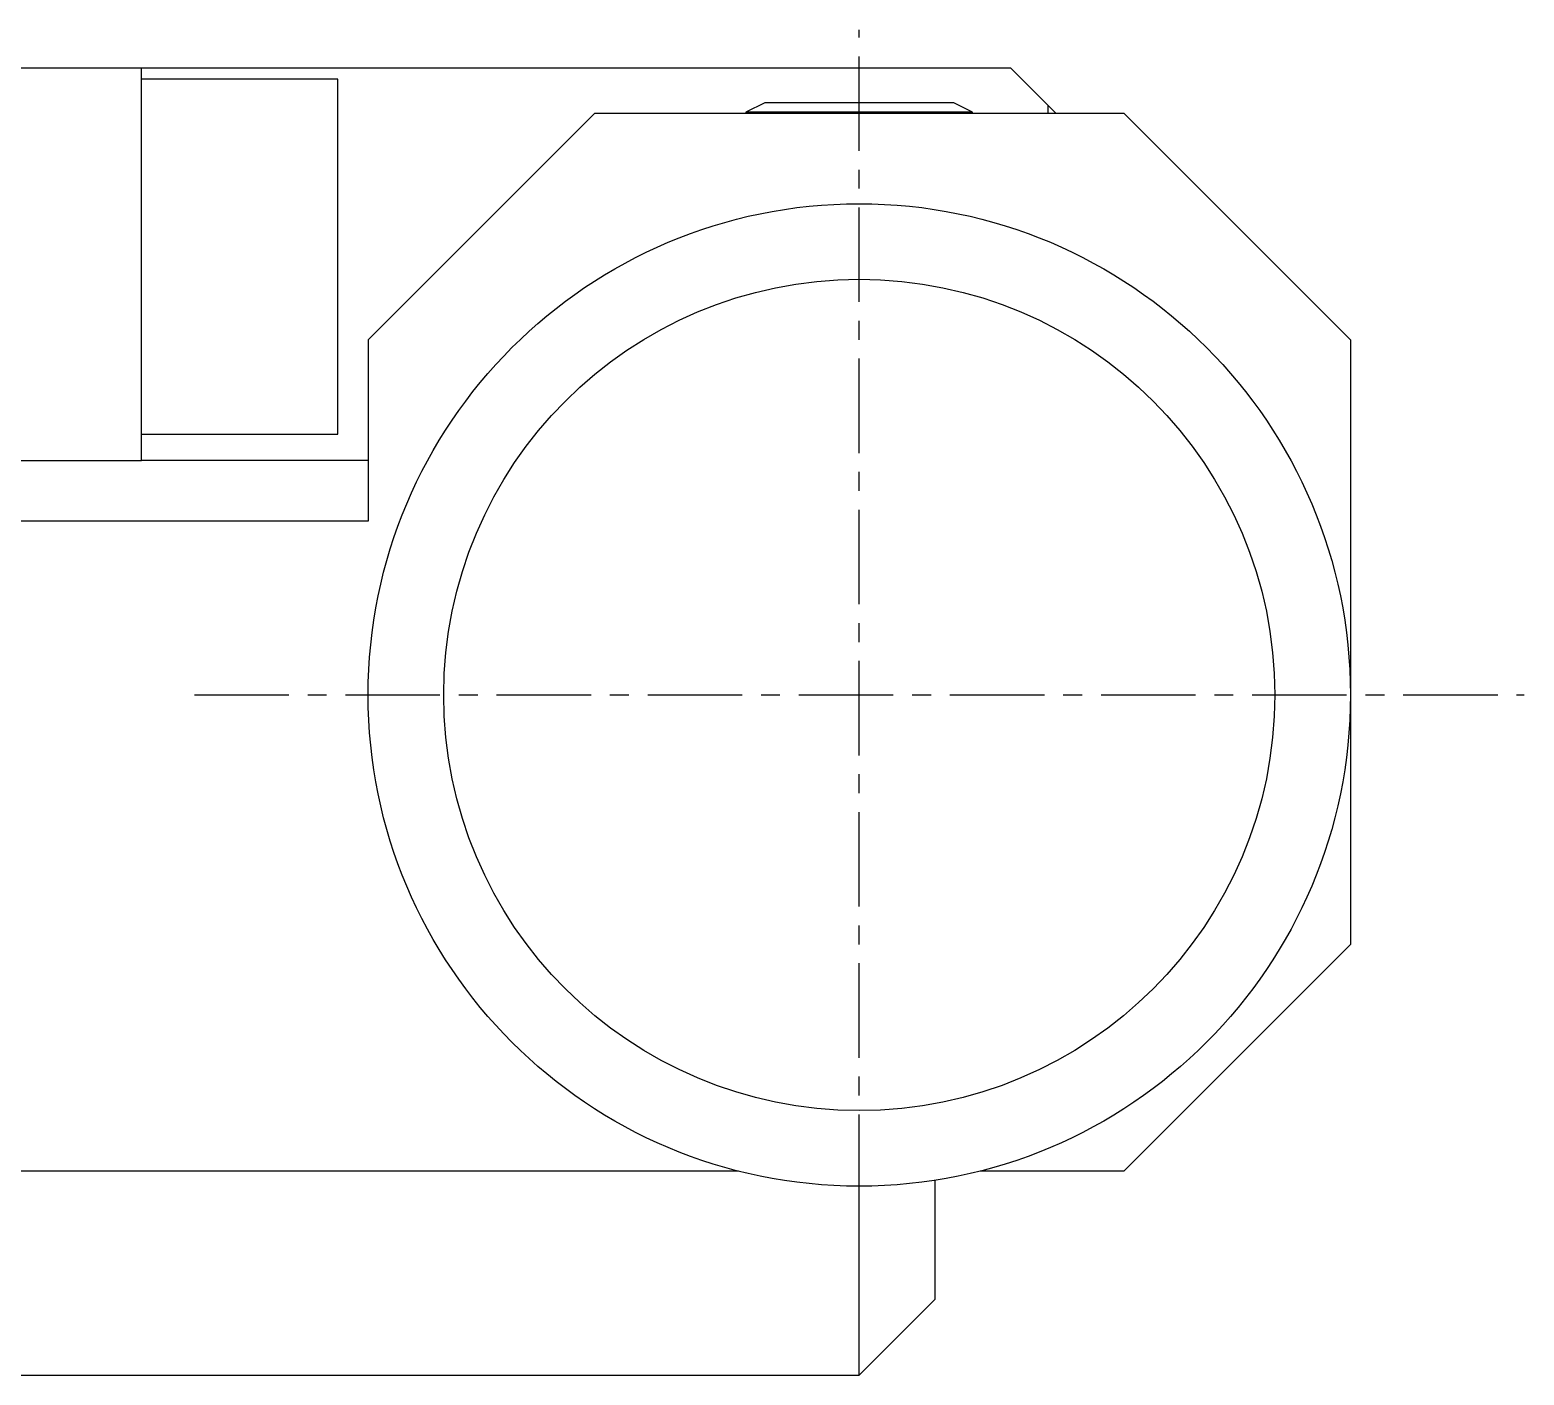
# Model space of a CAD drawing. Extents: x 90 to 322, y 48 to 325.
# Drawn here: x 166.64 to 186.42, y 222.5 to 240.3 of the extents above; entities that cross this region are included whole.
import ezdxf

# ---------------------------------------------------------------- set-up
doc = ezdxf.new("R2010")
doc.units = 0
doc.linetypes.add('CENTER', pattern=[2, 1.25, -0.25, 0.25, -0.25])
doc.layers.get('0').update_dxf_attribs({"linetype": 'CONTINUOUS'})
doc.layers.add('CENTER', color=1, linetype='CENTER')

msp = doc.modelspace()

# ---------------------------------------------------------------- linework, layer by layer
at = {"color": 7, "linetype": 'CONTINUOUS'}
for p, q in [((165.6167325486438, 239.7954937074291), (168.1167325486438, 239.7954937074291)), ((168.1167325486438, 234.5954937074291), (168.1167325486438, 239.7954937074291)), ((168.1167325486438, 239.7954937074291), (179.6167325486438, 239.7954937074291)), ((180.1167325486438, 239.2954937074291), (179.6167325486438, 239.7954937074291)), ((170.7167325486438, 239.6454937074291), (168.1167325486438, 239.6454937074291)), ((170.7167325486438, 237.2954937074291), (170.7167325486438, 239.6454937074291)), ((176.3667325486438, 239.3306587074291), (176.1167325486438, 239.2056587074291)), ((178.8667325486438, 239.3306587074291), (176.3667325486438, 239.3306587074291)), ((179.1167325486438, 239.2056587074291), (178.8667325486438, 239.3306587074291)), ((174.1167325486438, 239.1954937074291), (171.1167325486438, 236.195493707429)), ((174.1167325486438, 239.1954937074291), (181.1167325486438, 239.1954937074291)), ((179.1167325486438, 239.2056587074291), (176.1167325486438, 239.2056587074291)), ((176.1167325486438, 239.2056587074291), (176.1167325486438, 239.1955127074291)), ((179.1167325486438, 239.1955127074291), (179.1167325486438, 239.2056587074291)), ((180.1167325486438, 239.2954937074291), (180.2167325486438, 239.1954937074291)), ((180.1167325486438, 239.1954937074291), (180.1167325486438, 239.2954937074291)), ((184.1167325486438, 236.195493707429), (181.1167325486438, 239.1954937074291)), ((170.7167325486438, 234.9454937074291), (170.7167325486438, 237.2954937074291)), ((171.1167325486438, 236.195493707429), (171.1167325486438, 233.7954937074291)), ((184.1167325486438, 236.195493707429), (184.1167325486438, 231.4954937074291)), ((168.1167325486438, 234.9454937074291), (170.7167325486438, 234.9454937074291)), ((166.1167325486438, 234.5954937074291), (168.1167325486438, 234.5954937074291)), ((171.1167325486438, 234.5954937074291), (168.1167325486438, 234.5954937074291)), ((171.1167325486438, 233.7954937074291), (165.6167325486438, 233.7954937074291)), ((184.1167325486438, 231.4954937074291), (184.1167325486438, 228.1954937074291)), ((181.1167325486438, 225.1954937074291), (184.1167325486438, 228.1954937074291)), ((176.0167325486438, 225.1954937074291), (165.6167325486438, 225.1954937074291)), ((178.6167325486438, 225.0728777074291), (178.6167325486438, 223.4954937074291)), ((178.6167325486438, 225.0728777074291), (178.6167325486438, 223.4954937074291)), ((181.1167325486438, 225.1954937074291), (179.2167325486438, 225.1954937074291)), ((177.6167325486438, 222.4954937074291), (177.6167325486438, 224.9954937074291)), ((177.6167325486438, 222.4954937074291), (178.6167325486438, 223.4954937074291)), ((165.6167325486438, 222.4954937074291), (177.6167325486438, 222.4954937074291))]:
    msp.add_line(p, q, dxfattribs=at)
for radius in [6.5, 5.5]:
    msp.add_circle((177.6167325486438, 231.4954937074291), radius, dxfattribs=at)
at = {"layer": 'CENTER', "color": 1, "linetype": 'CENTER'}
for p, q in [((177.6167325486438, 222.6954937074291), (177.6167325486438, 240.2954937074291)), ((168.8167325486438, 231.4954937074291), (186.4167325486438, 231.4954937074291))]:
    msp.add_line(p, q, dxfattribs=at)

doc.saveas('drawing.dxf')
